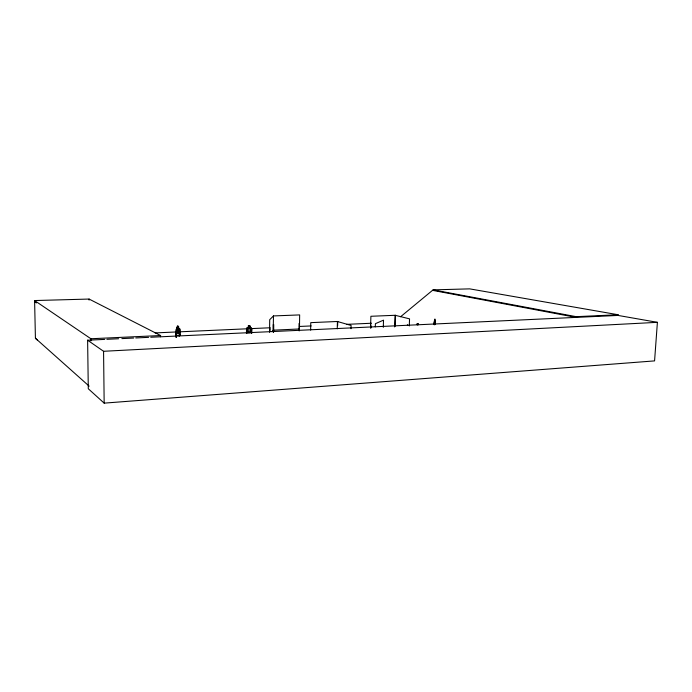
<?xml version="1.0" encoding="UTF-8"?>
<svg xmlns="http://www.w3.org/2000/svg" width="692" height="692" viewBox="0 0 692 692"><rect width="100%" height="100%" fill="white"/><g stroke="black" fill="none" stroke-linecap="round" stroke-linejoin="round"><path stroke-width="1.04" d="M178.545 328.267L178.631 326.356L177.325 326.157L177.377 328.008M179.366 335.542L179.513 330.153L179.513 335.525M179.712 335.603L179.799 329.098M179.859 335.577L179.885 329.072L179.444 328.354L176.521 327.887L175.976 337.116M246.447 333.509L246.542 328.138L247.156 327.541L251.153 327.809L251.689 328.501L251.637 333.388L251.689 328.501M246.914 333.544L247.035 329.297L246.568 329.262M248.298 327.688L248.281 325.794L250.002 325.906L249.976 327.731M249.942 325.958L249.898 327.792L250.772 328.449L250.738 331.857L249.864 333.25M251.101 332.774L251.611 329.643M269.534 332.264L269.716 319.678L273.478 315.933L299.653 314.912L299.437 330.759M269.612 331.555L269.845 328.544L269.742 331.632M273.193 332.039L273.478 315.933M273.375 332.039L273.271 324.591L273.721 324.574L273.686 331.97M299.005 330.785L299.065 323.484L299.498 323.467M310.63 330.084L310.777 322.636L337.731 321.477L337.627 325.673M337.246 328.83L337.419 321.486L351.095 325.465L351.008 328.709M370.549 328.138L370.895 316.279L395.443 315.275L395.046 325.802M371.068 327.913L370.739 324.825M375.306 326.866L375.401 323.683L383.515 320.145L383.29 327.351M394.622 326.771L394.847 323.726M394.777 326.762L395.158 315.284L409.543 318.856L409.292 325.949M407.45 324.747L407.424 325.327M400.564 316.763L433.088 289.87L469.686 288.867L618.086 314.739L618.034 315.431L150.77 337.255M433.988 324.349L434.247 320.984L435.156 320.526L435.043 324.635M434.135 324.704L434.922 318.986L434.879 324.288M434.317 324.712L434.221 322.61M434.351 324.583L434.818 321.278L434.697 324.392M435.034 324.202L435.398 322.074L435.216 324.211M433.088 289.87L576.202 316.677L576.159 317.386L433.062 290.441M618.034 315.431L657.4 322.334L654.571 360.895L104.163 403.133L88.291 388.757L87.616 340.204L104.743 339.4M179.496 335.819L179.885 334.046L179.496 335.819L176.512 335.335L176.079 333.432L176.555 335.326M176.123 337.099L176.564 327.878M272.017 331.572L273.271 330.179L299.394 328.968M248.316 327.679L247.459 328.224L247.416 331.624L248.264 333.146M179.712 330.222L179.366 330.171M178.631 328.207L179.219 328.985L179.219 332.445L178.588 333.821L177.42 333.622L176.797 332.048L177.42 326.226M176.123 329.6L176.469 337.151M176.46 329.66L176.313 337.177M87.616 340.204L103.566 351.285L657.4 322.334M416.982 323.986L418.487 323.917L416.999 324.029M576.202 316.677L618.086 314.739M106.879 339.305L118.661 338.751M121.87 338.604L133.643 338.051M135.788 337.955L148.633 337.35M155.12 332.913L175.578 331.996M179.885 331.805L246.62 328.821M252 328.579L270.304 327.766M299.368 326.46L311.21 325.932M346.735 324.349L371.492 323.242M37.212 339.928L35.422 338.258L34.6 300.553L90.894 338.751L160.622 335.534L160.406 336.805M34.6 300.553L89.086 299.056L160.622 335.534M177.368 326.226L178.545 326.416M34.626 301.634L36.416 302.923M35.422 338.258L89.156 386.145M251.101 327.878L251.628 328.518M435.104 320.526L435.182 321.079M89.086 299.056L89.104 300.112M90.894 338.751L90.929 340.905M103.566 351.285L104.163 403.133M178.38 326.685L178.38 327.299L177.628 327.186L177.628 326.563L178.38 326.685M178.588 328.882L178.588 332.342L177.42 332.143L177.42 328.691L178.588 328.882M248.316 328.285L248.272 331.684L249.881 331.797L249.916 328.397L248.316 328.285M248.618 326.174L248.618 326.788L249.648 326.858L249.648 326.243L248.618 326.174M417.241 324.306L417.224 324.894L418.124 324.851L418.15 324.271L417.241 324.306"/></g></svg>
